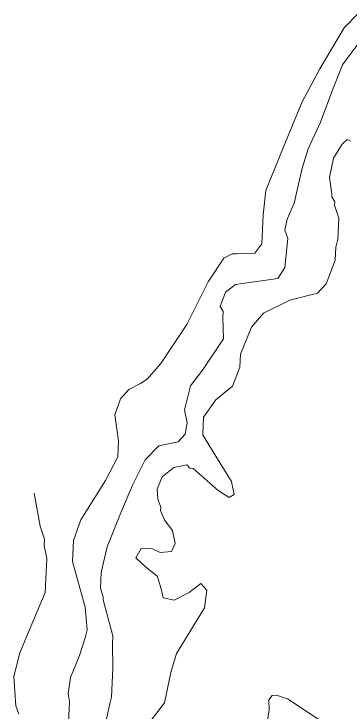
# Model space of a CAD drawing. Header units: millimetres. Extents: x 396621004 to 402046651, y 6785344214 to 6789799943.
# Drawn here: x 400553934 to 400762153, y 6789142423 to 6789575041 of the extents above; entities that cross this region are included whole.
import ezdxf

# ---------------------------------------------------------------- set-up
doc = ezdxf.new("R2010")
doc.units = ezdxf.units.MM
doc.header["$MEASUREMENT"] = 0
doc.layers.add('02 Korkeuskayrat_Kynä_nro__2', color=8, linetype='Continuous', lineweight=15)

msp = doc.modelspace()

# ---------------------------------------------------------------- linework, layer by layer
at = {"layer": '02 Korkeuskayrat_Kynä_nro__2', "color": 8, "linetype": 'Continuous', "lineweight": 15, "flags": 128}
for points in [[(400587484.65, 6789131770.03), (400588259.61, 6789148753.92), (400587493.07, 6789153795.07), (400588950.34, 6789163747.35), (400594585.68, 6789177500.5), (400598089.87, 6789188352.98), (400599319.71, 6789193304.11), (400597963.52, 6789207377.33), (400590255.99, 6789235763.82), (400590854.06, 6789248746.79), (400595444.88, 6789261559.73), (400610573.55, 6789285885.29), (400618255.81, 6789300548.65), (400618719.1, 6789310540.93), (400616453.17, 6789326664.62), (400619906.82, 6789336516.87), (400625179.95, 6789342278.19), (400632356.8, 6789345959.03), (400636492.75, 6789348769.68), (400644941.56, 6789358391.88), (400661072.62, 6789382677.44), (400674305.99, 6789409103.48), (400683984.62, 6789423676.81), (400689114.55, 6789426447.45), (400692113.33, 6789426307.42), (400703148.16, 6789426797.53), (400707418.89, 6789432608.86), (400708244.4, 6789450592.97), (400709929.1, 6789465536.39), (400721208.21, 6789493042.68), (400732478.9, 6789520558.98), (400743437.91, 6789541083.67), (400758617.11, 6789566409.47), (400767015.38, 6789575041.44)], [(400768236.79, 6789557957.54), (400757555.75, 6789543434.21), (400750783.23, 6789526730.39), (400743918.05, 6789508026.11), (400736143.13, 6789491362.3), (400732596.82, 6789479509.59), (400727593.25, 6789457714.6), (400723137.2, 6789447912.36), (400721814.7, 6789440960.77), (400723583.65, 6789435869.6), (400721764.16, 6789417935.5), (400717442.89, 6789411123.94), (400691237.28, 6789407323.07), (400685012.29, 6789402601.99), (400681609.19, 6789393749.97), (400683462.37, 6789390659.26), (400683285.47, 6789386668.35), (400683681.38, 6789373635.37), (400670776.53, 6789354200.92), (400663330.12, 6789344538.71), (400659640.62, 6789329685.31), (400661274.78, 6789321603.46), (400659952.29, 6789314651.87), (400655723.68, 6789309840.77), (400643602.21, 6789307400.21), (400635195.53, 6789298778.24), (400627471.15, 6789283114.66), (400619603.57, 6789264450.39), (400611693.88, 6789244795.89), (400607962.25, 6789228942.26), (400607507.38, 6789218949.98), (400609276.32, 6789213868.82), (400609183.66, 6789211868.36), (400615164.37, 6789189573.26), (400614936.94, 6789184572.11), (400615248.61, 6789169538.67), (400614423.1, 6789151564.56), (400613193.26, 6789146613.43), (400609411.1, 6789129769.58)], [(400762399.28, 6789496163.4), (400760445.02, 6789497253.65), (400757311.47, 6789494392.99), (400751903.56, 6789485630.99), (400749351.23, 6789473738.27), (400750892.74, 6789463655.96), (400750800.08, 6789461655.5), (400752661.68, 6789458564.8), (400752569.02, 6789456564.34), (400755197.16, 6789448432.48), (400754599.09, 6789435449.51), (400753369.25, 6789430498.38), (400753007.04, 6789422506.55), (400747321.16, 6789407753.17), (400742056.45, 6789401991.85), (400724838.75, 6789397770.89), (400708446.56, 6789389519), (400701033.85, 6789380847.02), (400694261.33, 6789364133.19), (400693890.7, 6789356141.36), (400689350.41, 6789344338.66), (400678947.35, 6789335806.71), (400671450.41, 6789325144.27), (400670945, 6789314151.76), (400674659.77, 6789307970.34), (400688634.41, 6789285305.16), (400690268.58, 6789277223.31), (400687185.57, 6789275362.88), (400680370.93, 6789279683.87), (400664981.14, 6789293397.01), (400662984.76, 6789293497.03), (400661081.04, 6789295577.51), (400652994.45, 6789293947.14), (400645724.94, 6789288275.84), (400642625.08, 6789280494.06), (400643088.38, 6789274382.66), (400644857.32, 6789269301.5), (400644764.66, 6789267301.04), (400647485.46, 6789261169.64), (400652202.64, 6789254948.21), (400653836.8, 6789246856.36), (400651604.57, 6789241955.24), (400644570.92, 6789241275.09), (400639668.42, 6789243505.6), (400632668.47, 6789243825.67), (400629400.14, 6789237974.33), (400635161.84, 6789232703.12), (400642886.21, 6789226341.67), (400645463.81, 6789217209.58), (400646280.9, 6789213168.66), (400653230.31, 6789211848.35), (400662445.65, 6789216429.4), (400669715.16, 6789222100.7), (400673531.02, 6789217919.74), (400672023.21, 6789206977.24), (400661207.39, 6789189453.23), (400654712.85, 6789178740.78), (400651166.55, 6789166888.07), (400647291.72, 6789148043.76), (400629206.4, 6789124848.45)], [(400556881.96, 6789141192.19), (400555113.01, 6789146273.35), (400553933.72, 6789164347.49), (400557623.23, 6789179200.88), (400563258.57, 6789192954.03), (400573349.96, 6789216519.42), (400574318.67, 6789237494.22), (400572684.5, 6789245586.07), (400572869.82, 6789249576.98), (400570241.68, 6789257708.85), (400566400.55, 6789278153.52)], [(400710712.49, 6789135960.99), (400712018.14, 6789143862.8), (400711824.4, 6789149964.2), (400713829.2, 6789152674.82), (400716592.11, 6789152874.86), (400723499.41, 6789150554.33), (400747784.45, 6789134420.64)]]:
    msp.add_lwpolyline(points, dxfattribs=at)

doc.saveas('drawing.dxf')
